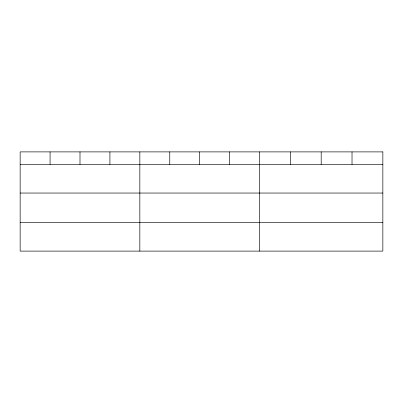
<?xml version="1.0" encoding="UTF-8"?>
<svg xmlns="http://www.w3.org/2000/svg" width="403" height="403" viewBox="0 0 403 403"><rect width="100%" height="100%" fill="white"/><g stroke="black" fill="none" stroke-linecap="round" stroke-linejoin="round"><path stroke-width="0.6" d="M20.15 164.439L382.85 164.439M20.15 193.042L382.85 193.042M20.15 222.511L382.85 222.511M352.021 151.891L352.021 164.439M321.191 151.891L321.191 164.439M290.361 151.891L290.361 164.439M259.532 151.891L259.532 251.109M229.609 151.891L229.609 164.439M199.686 151.891L199.686 164.439M169.764 151.891L169.764 164.439M139.841 151.891L139.841 251.109M109.918 151.891L109.918 164.439M79.996 151.891L79.996 164.439M50.073 151.891L50.073 164.439M382.85 151.891L20.15 151.891L20.15 251.109L382.85 251.109L382.85 151.891"/></g></svg>
